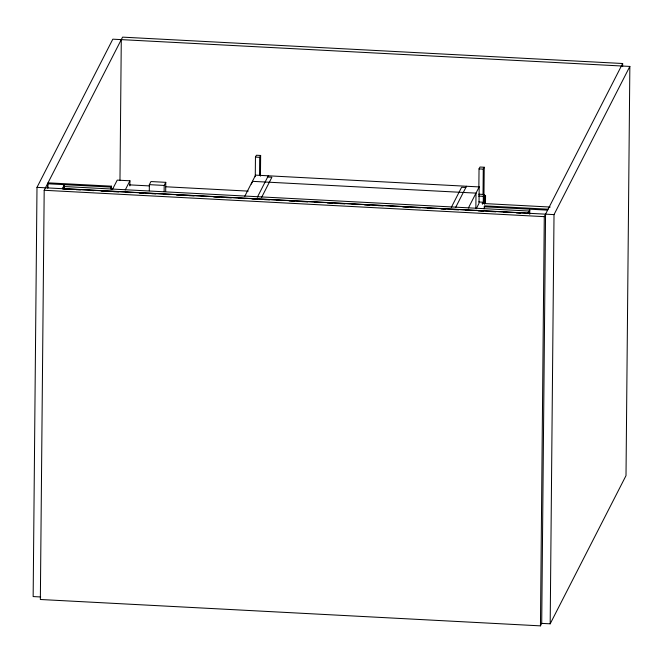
<?xml version="1.0" encoding="UTF-8"?>
<svg xmlns="http://www.w3.org/2000/svg" width="663" height="663" viewBox="0 0 663 663"><rect width="100%" height="100%" fill="white"/><g stroke="black" fill="none" stroke-linecap="round" stroke-linejoin="round"><path stroke-width="0.99" d="M622.623 66.607L622.648 63.507L122.556 37.136L44.189 190.281L40.352 599.493L540.444 625.864L541.712 623.377L550.182 623.825L626.005 475.644L629.85 66.433L112.818 39.175L36.995 187.356L33.15 596.567L40.675 596.965M47.487 187.894L47.529 183.767L111.044 187.115L111.517 186.187L48.001 182.839M47.951 187.994L47.993 183.866M63.971 187.654L63.988 185.59L64.394 187.679M111.019 189.179L111.044 187.115M111.492 189.278L111.517 186.187M119.97 180.162L121.288 39.623M129.882 185.905L129.931 180.792L117.227 180.121L112.528 189.303M149.299 190.795L149.357 184.654L150.949 181.554L165.767 182.333L165.684 191.541M164.126 191.574L164.184 185.433L165.767 182.333M255.272 176.714L255.454 157.098L256.407 155.241L260.642 155.465L260.451 176.109M259.523 174.875L259.689 157.322L260.642 155.465M475.86 208.472L476.001 193.124L252.421 181.339M478.86 187.472L479.034 168.891L479.987 167.026L484.222 167.25L483.957 196.157M479.034 202.265L479.175 186.925L255.595 175.131L244.788 196.256M482.457 204.237L482.473 202.19L478.661 201.991M483.029 194.922L483.269 169.115L484.222 167.25M483.261 203.516L483.327 196.356L484.28 194.491L478.636 194.193M484.081 208.845L484.578 205.853L548.094 209.201M484.189 203.698L484.28 194.491M484.612 204.179L484.678 197.176L485.565 195.436L483.7 195.336M485.49 203.442L485.565 195.436M529.745 214.282L529.778 210.146L527.831 213.105M540.444 625.864L544.282 216.652L622.648 63.507M541.712 623.377L545.558 214.166M550.182 623.825L554.019 214.613L629.85 66.433M62.397 188.69L63.988 185.59M62.886 188.59L64.41 185.615M125.232 189.974L129.931 180.792M251.277 184.115L252.23 182.259M257.352 197.201L268.3 175.803M261.587 197.425L271.896 177.27L267.67 177.046M451.288 207.428L461.605 187.273L465.84 187.496M455.663 207.378L466.479 186.253M468.368 208.041L479.175 186.925M476.208 208.804L479.026 203.292M527.831 213.511L529.099 211.033L64.154 186.518L62.886 188.996L68.049 189.27M528.196 213.254L529.778 210.146M255.454 157.098L259.689 157.322M479.034 168.891L483.269 169.115M478.62 196.107L483.327 196.356M149.357 184.654L164.184 185.433M129.567 184.869L149.175 185.897M165.684 186.767L248.219 191.118M482.117 203.45L550.215 207.047M484.098 206.781L547.621 210.13M62.463 188.565L528.254 213.13M36.995 187.356L554.019 214.613M76.311 189.709L80.447 189.925M88.709 190.364L93.881 190.637M101.108 191.019L106.279 191.284M113.506 191.665L118.677 191.939M125.912 192.32L131.075 192.593M139.338 193.032L143.473 193.248M151.736 193.687L155.871 193.903M164.134 194.342L169.305 194.607M176.532 194.988L181.703 195.262M188.93 195.643L194.102 195.917M201.337 196.298L206.5 196.571M213.735 196.952L218.898 197.226M226.133 197.607L231.296 197.881M238.531 198.262L244.73 198.585M251.957 198.966L257.128 199.24M264.363 199.621L269.526 199.894M276.761 200.276L281.924 200.549M289.159 200.93L294.322 201.204M301.557 201.585L307.756 201.908M314.983 202.29L320.154 202.563M327.381 202.944L332.553 203.218M339.788 203.599L344.951 203.873M352.186 204.254L357.349 204.527M364.584 204.908L369.747 205.182M378.009 205.613L383.181 205.886M390.408 206.268L395.579 206.541M402.806 206.922L407.977 207.196M415.212 207.577L420.375 207.851M427.61 208.232L432.773 208.505M441.036 208.936L445.171 209.152M453.434 209.591L458.605 209.864M465.832 210.246L471.003 210.519M478.23 210.9L483.402 211.174M490.637 211.555L495.8 211.828M504.062 212.259L508.198 212.475M516.46 212.914L520.596 213.13M44.189 190.281L544.282 216.652"/></g></svg>
